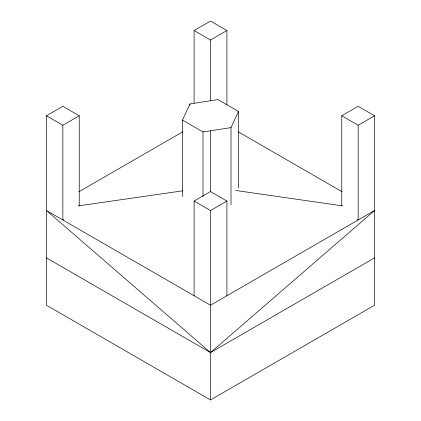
<?xml version="1.0" encoding="UTF-8"?>
<svg xmlns="http://www.w3.org/2000/svg" width="421" height="421" viewBox="0 0 421 421"><rect width="100%" height="100%" fill="white"/><g stroke="black" fill="none" stroke-linecap="round" stroke-linejoin="round"><path stroke-width="0.63" d="M182.482 196.544L182.482 120.106L189.992 103.934L218.004 99.598L238.518 111.439L238.518 187.877M231.008 204.701L231.008 127.616L238.518 111.439M341.757 205.927L341.757 115.775L358.16 106.302L374.569 115.775L374.569 305.225L210.5 399.95L46.431 305.225L46.431 115.775L62.84 106.302L79.243 115.775L79.243 205.927M194.092 103.034L194.092 30.523L210.5 21.05L226.908 30.523L226.908 104.997M46.431 115.775L62.84 125.248L79.243 115.775M194.092 30.523L210.5 39.995L226.908 30.523M78.748 191.844L182.73 131.81M63.971 219.32L62.84 219.972L62.84 125.248M194.092 295.752L194.092 201.028L210.5 191.555L226.908 201.028L226.908 295.752M194.092 201.028L210.5 210.5L226.908 201.028M341.757 115.775L358.16 125.248L374.569 115.775M374.569 257.863L210.5 352.587L46.431 257.863M182.482 120.106L202.996 131.947L231.008 127.616M78.206 205.911L182.614 190.845M235.792 190.471L342.794 205.911M238.27 131.81L342.252 191.844M357.029 219.32L358.16 219.972L358.16 125.248M210.5 39.995L210.5 100.751M210.5 130.789L210.5 191.544M210.5 210.5L210.5 399.95M202.996 131.947L202.996 196.623M189.992 103.934L189.992 105.239M374.569 210.5L210.5 352.587L46.431 210.5L210.5 305.225L374.569 210.5"/></g></svg>
